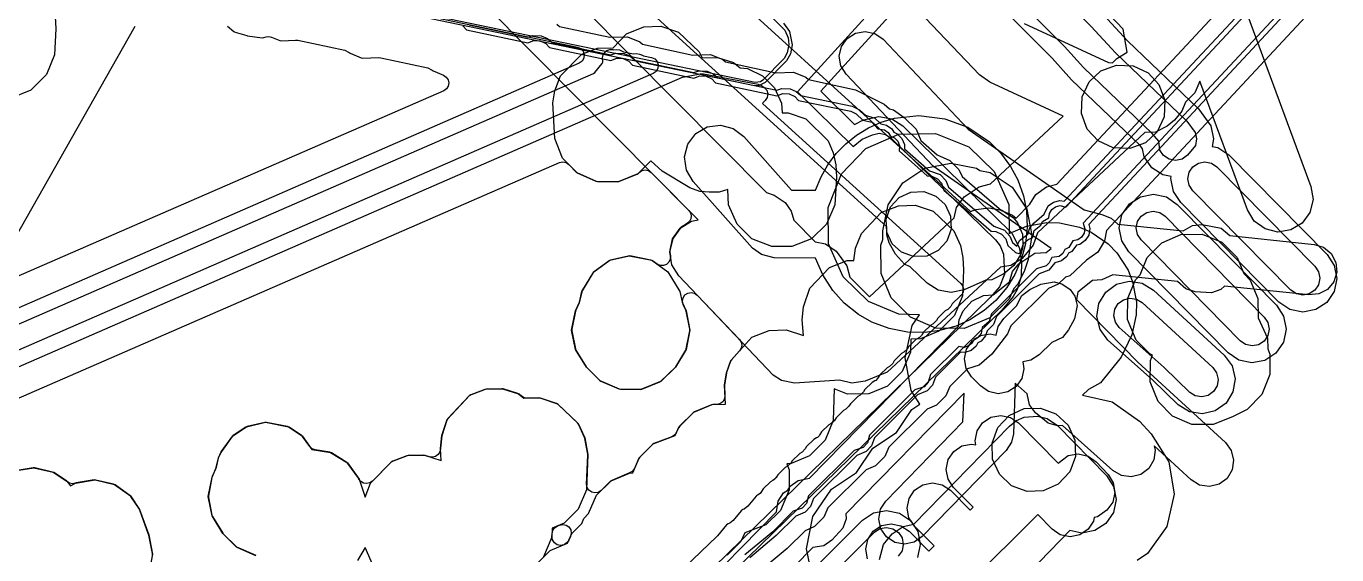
# Model space of a CAD drawing. Header units: metres. Extents: x -2677 to -840, y 169 to 1487.
# Drawn here: x -1647.3 to -1569.9, y 1011.4 to 1042.6 of the extents above; entities that cross this region are included whole.
import ezdxf

# ---------------------------------------------------------------- set-up
doc = ezdxf.new("R2010")
doc.units = ezdxf.units.M
for name, color, linetype in [('AI_GREENING_ALLOWED_ZONE', 4, 'Continuous'), ('AI_GREENING_EXCLUSIONS', 1, 'Continuous'), ('AI_GREENING_LAWN', 82, 'Continuous')]:
    doc.layers.add(name, color=color, linetype=linetype)

msp = doc.modelspace()

# ---------------------------------------------------------------- linework, layer by layer
at = {"layer": 'AI_GREENING_ALLOWED_ZONE'}
for points in [[(-1648.958, 1028.272), (-1640.822, 1042.586)], [(-1635.372, 1042.579), (-1634.998, 1042.274), (-1634.912, 1042.228), (-1634.231, 1042.024), (-1634.193, 1042.015), (-1633.333, 1041.898), (-1633.233, 1041.905), (-1633.094, 1041.944), (-1632.935, 1041.962), (-1632.779, 1041.929), (-1632.289, 1041.738), (-1632.187, 1041.722), (-1631.351, 1041.763), (-1631.222, 1041.753), (-1628.444, 1041.161), (-1628.226, 1041.055), (-1628.187, 1041.023), (-1628.123, 1040.984), (-1627.485, 1040.717), (-1627.383, 1040.698), (-1626.444, 1040.722), (-1626.327, 1040.711), (-1623.543, 1040.119), (-1623.325, 1040.012), (-1623.286, 1039.98), (-1623.222, 1039.941), (-1622.611, 1039.685), (-1622.45, 1039.577), (-1622.343, 1039.417), (-1622.304, 1039.227), (-1622.34, 1039.037), (-1622.445, 1038.875), (-1622.604, 1038.765), (-1648.324, 1027.566)], [(-1649.096, 1020.029), (-1615.773, 1034.528), (-1615.578, 1034.57), (-1615.381, 1034.531), (-1615.216, 1034.419), (-1614.759, 1033.95), (-1614.68, 1033.896), (-1613.62, 1033.437), (-1613.525, 1033.416), (-1612.355, 1033.401), (-1612.259, 1033.419), (-1611.185, 1033.852), (-1611.105, 1033.904), (-1611.057, 1033.951), (-1610.895, 1034.056), (-1610.704, 1034.092), (-1610.514, 1034.053), (-1610.354, 1033.944), (-1608.129, 1031.703), (-1608.029, 1031.557), (-1607.985, 1031.384), (-1608.006, 1031.207), (-1608.086, 1031.048), (-1608.218, 1030.928), (-1608.593, 1030.691), (-1608.663, 1030.625), (-1609.057, 1030.068), (-1609.096, 1029.98), (-1609.247, 1029.315), (-1609.249, 1029.218), (-1609.217, 1029.026), (-1609.222, 1028.831), (-1609.302, 1028.652), (-1609.444, 1028.518), (-1609.627, 1028.449), (-1609.823, 1028.455), (-1610.001, 1028.536), (-1610.272, 1028.73), (-1610.368, 1028.772), (-1611.605, 1029.018), (-1611.709, 1029.016), (-1612.749, 1028.773), (-1612.837, 1028.733), (-1613.706, 1028.108), (-1613.774, 1028.035), (-1614.426, 1026.954), (-1614.455, 1026.883), (-1614.58, 1026.349), (-1614.612, 1026.257), (-1614.811, 1025.815), (-1614.828, 1025.761), (-1615.04, 1024.689), (-1615.04, 1024.593), (-1614.829, 1023.537), (-1614.797, 1023.455), (-1614.194, 1022.482), (-1614.158, 1022.437), (-1613.402, 1021.681), (-1613.325, 1021.628), (-1612.267, 1021.171), (-1612.172, 1021.15), (-1611.006, 1021.136), (-1610.91, 1021.154), (-1609.84, 1021.586), (-1609.76, 1021.638), (-1608.944, 1022.436), (-1608.905, 1022.484), (-1608.314, 1023.456), (-1608.283, 1023.536), (-1608.072, 1024.593), (-1608.072, 1024.689), (-1608.284, 1025.761), (-1608.301, 1025.815), (-1608.458, 1026.162), (-1608.502, 1026.356), (-1608.467, 1026.552), (-1608.358, 1026.719), (-1608.193, 1026.83), (-1607.997, 1026.868), (-1607.803, 1026.826), (-1607.64, 1026.712), (-1605.146, 1024.09), (-1605.046, 1023.934), (-1605.009, 1023.752), (-1605.041, 1023.569), (-1605.138, 1023.411), (-1605.614, 1022.883), (-1605.663, 1022.801), (-1605.9, 1022.145), (-1605.911, 1022.1), (-1606.02, 1021.421), (-1606.023, 1021.37), (-1605.995, 1020.776), (-1606.025, 1020.58), (-1606.129, 1020.411), (-1606.291, 1020.295), (-1606.485, 1020.252), (-1606.705, 1020.248), (-1606.796, 1020.229), (-1607.792, 1019.813), (-1607.87, 1019.761), (-1608.67, 1018.978), (-1608.723, 1018.902), (-1608.851, 1018.615), (-1608.963, 1018.456), (-1609.128, 1018.352), (-1610.196, 1017.94), (-1610.281, 1017.884), (-1611.021, 1017.144), (-1611.073, 1017.067), (-1611.329, 1016.479), (-1611.467, 1016.295), (-1611.672, 1016.192), (-1611.673, 1016.192), (-1612.675, 1015.773), (-1612.753, 1015.721), (-1613.313, 1015.173), (-1613.479, 1015.065), (-1613.673, 1015.03), (-1613.866, 1015.073), (-1614.027, 1015.187), (-1614.131, 1015.355), (-1614.163, 1015.55), (-1614.095, 1017.263), (-1614.099, 1017.318), (-1614.271, 1018.251), (-1614.289, 1018.308), (-1614.641, 1019.092), (-1614.697, 1019.17), (-1615.846, 1020.257), (-1615.937, 1020.312), (-1616.894, 1020.633), (-1616.979, 1020.646), (-1617.681, 1020.627), (-1617.855, 1020.653), (-1618.009, 1020.738), (-1618.151, 1020.853), (-1618.232, 1020.897), (-1619.096, 1021.17), (-1619.177, 1021.182), (-1620.088, 1021.157), (-1620.169, 1021.142), (-1621.007, 1020.826), (-1621.1, 1020.764), (-1622.361, 1019.416), (-1622.415, 1019.324), (-1622.7, 1018.455), (-1622.711, 1018.403), (-1622.787, 1017.673), (-1622.788, 1017.63), (-1622.827, 1017.449), (-1622.929, 1017.294), (-1623.08, 1017.188), (-1623.259, 1017.143), (-1623.442, 1017.167), (-1623.701, 1017.25), (-1623.784, 1017.263), (-1624.694, 1017.238), (-1624.775, 1017.223), (-1625.616, 1016.906), (-1625.705, 1016.848), (-1626.808, 1015.729), (-1626.963, 1015.622), (-1627.146, 1015.58), (-1627.332, 1015.609), (-1627.494, 1015.704), (-1627.61, 1015.853), (-1627.626, 1015.885), (-1628.258, 1016.765), (-1628.328, 1016.831), (-1629.239, 1017.396), (-1629.33, 1017.43), (-1630.194, 1017.572), (-1630.376, 1017.64), (-1630.519, 1017.773), (-1630.943, 1018.364), (-1631.007, 1018.426), (-1631.736, 1018.913), (-1631.825, 1018.95), (-1633.067, 1019.197), (-1633.171, 1019.195), (-1634.215, 1018.951), (-1634.296, 1018.915), (-1635.029, 1018.426), (-1635.093, 1018.364), (-1635.735, 1017.47), (-1635.76, 1017.427), (-1635.898, 1017.122), (-1635.914, 1017.076), (-1636.042, 1016.528), (-1636.074, 1016.436), (-1636.273, 1015.994), (-1636.29, 1015.94), (-1636.502, 1014.868), (-1636.502, 1014.772), (-1636.291, 1013.716), (-1636.259, 1013.634), (-1635.656, 1012.661), (-1635.62, 1012.616), (-1634.864, 1011.86), (-1634.787, 1011.807), (-1633.727, 1011.349)], [(-1639.808, 1011.369), (-1639.808, 1011.465), (-1640.022, 1012.547), (-1640.032, 1012.583), (-1640.55, 1014.018), (-1640.577, 1014.072), (-1641.075, 1014.817), (-1641.137, 1014.881), (-1642.011, 1015.509), (-1642.099, 1015.549), (-1643.143, 1015.793), (-1643.239, 1015.796), (-1644.306, 1015.621), (-1644.359, 1015.604), (-1644.532, 1015.578), (-1644.704, 1015.614), (-1644.853, 1015.706), (-1644.886, 1015.737), (-1645.627, 1016.231), (-1645.708, 1016.267), (-1646.756, 1016.512), (-1646.852, 1016.515), (-1647.913, 1016.341)]]:
    msp.add_lwpolyline(points, dxfattribs=at)
msp.add_lwpolyline([(-1615.771, 1013.13), (-1615.576, 1013.173), (-1615.381, 1013.137), (-1615.215, 1013.026), (-1615.105, 1012.86), (-1615.069, 1012.665), (-1615.111, 1012.47), (-1615.208, 1012.253), (-1615.313, 1012.1), (-1615.467, 1011.997), (-1615.512, 1011.977), (-1615.708, 1011.936), (-1615.904, 1011.974), (-1616.069, 1012.087), (-1616.177, 1012.255), (-1616.211, 1012.451), (-1616.205, 1012.628), (-1616.165, 1012.81), (-1616.061, 1012.964), (-1615.908, 1013.07), (-1615.771, 1013.13)], close=True, dxfattribs=at)
at = {"layer": 'AI_GREENING_EXCLUSIONS'}
for points in [[(-1592.274, 1050.493), (-1584.375, 1042.567), (-1582.924, 1041.001), (-1578.724, 1036.979), (-1578.228, 1036.307), (-1578.147, 1035.926), (-1578.218, 1035.542), (-1578.68, 1034.96), (-1579.001, 1034.739), (-1579.383, 1034.657), (-1579.767, 1034.729), (-1580.094, 1034.941), (-1580.315, 1035.263), (-1580.369, 1035.789), (-1580.775, 1036.254), (-1584.829, 1040.134), (-1585.952, 1041.39), (-1592.922, 1048.383), (-1601.707, 1038.71), (-1598.417, 1035.484), (-1597.886, 1035.906), (-1597.277, 1036.175), (-1596.895, 1036.256), (-1596.512, 1036.185), (-1596.184, 1035.973), (-1590.015, 1029.969), (-1589.751, 1029.611), (-1589.548, 1029.128), (-1589.494, 1027.949), (-1589.789, 1027.197), (-1590.328, 1026.561), (-1609.101, 1008.269)], [(-1611.319, 1049.675), (-1591.5, 1031.643), (-1591.183, 1031.756), (-1590.408, 1031.854), (-1589.641, 1031.714), (-1588.985, 1031.291), (-1588.721, 1030.977), (-1588.425, 1030.295), (-1588.399, 1029.552), (-1588.516, 1029.119), (-1588.939, 1028.463), (-1589.537, 1027.967), (-1590.231, 1027.61), (-1590.594, 1027.58), (-1591.875, 1027.025), (-1592.638, 1026.86), (-1593.405, 1027), (-1594.057, 1027.419), (-1595.061, 1028.385), (-1595.389, 1028.539), (-1595.915, 1029.115), (-1596.304, 1029.793), (-1596.443, 1030.256), (-1596.44, 1030.729), (-1613.658, 1046.396)], [(-1611.319, 1049.675), (-1591.5, 1031.643), (-1591.183, 1031.756), (-1590.408, 1031.854), (-1589.641, 1031.714), (-1588.985, 1031.291), (-1588.721, 1030.977), (-1588.425, 1030.295), (-1588.399, 1029.552), (-1588.516, 1029.119), (-1588.939, 1028.463), (-1589.537, 1027.967), (-1590.231, 1027.61), (-1590.594, 1027.58), (-1591.875, 1027.025), (-1592.638, 1026.86), (-1593.405, 1027), (-1594.057, 1027.419), (-1595.061, 1028.385), (-1595.389, 1028.539), (-1595.915, 1029.115), (-1596.304, 1029.793), (-1596.443, 1030.256), (-1596.44, 1030.729), (-1613.658, 1046.396)], [(-1619.747, 1049.087), (-1603.537, 1032.754), (-1603.094, 1032.614), (-1602.449, 1032.175), (-1602.085, 1031.666), (-1601.924, 1031.124), (-1600.675, 1029.859), (-1600.066, 1029.734), (-1599.42, 1029.297), (-1598.805, 1028.437), (-1598.613, 1027.772), (-1597.462, 1026.607), (-1592.458, 1031.275), (-1592.316, 1031.88), (-1591.86, 1032.514), (-1590.984, 1033.103), (-1590.313, 1033.277), (-1586.032, 1037.271), (-1590.36, 1039.268), (-1590.974, 1039.707), (-1596.162, 1045.177)], [(-1588.336, 1042.739), (-1583.339, 1040.434), (-1583.103, 1040.407), (-1582.856, 1040.68), (-1582.251, 1041.038), (-1582.474, 1042.4), (-1587.197, 1047.379)], [(-1602.534, 1042.756), (-1602.187, 1042.264), (-1602.027, 1041.475), (-1602.13, 1040.953), (-1602.354, 1040.536), (-1603.617, 1039.254), (-1604.023, 1039.057), (-1604.252, 1039.067), (-1641.914, 1046.878)], [(-1604.612, 1044.494), (-1602.457, 1042.341), (-1602.457, 1042.341), (-1602.266, 1041.889), (-1602.226, 1041.495), (-1602.322, 1041.011), (-1602.508, 1040.664), (-1603.758, 1039.396), (-1603.891, 1039.302), (-1604.211, 1039.262), (-1641.873, 1047.074)], [(-1583.647, 1043.253), (-1582.226, 1041.717), (-1578.026, 1037.695), (-1577.31, 1036.702), (-1577.147, 1035.939), (-1577.231, 1035.488), (-1576.884, 1035.416), (-1576.238, 1034.979), (-1570.442, 1029.109), (-1570.012, 1028.458), (-1569.865, 1027.692), (-1570.022, 1026.927), (-1570.46, 1026.281), (-1571.111, 1025.852), (-1571.878, 1025.704), (-1572.642, 1025.861), (-1573.288, 1026.299), (-1579.084, 1032.168), (-1579.513, 1032.82), (-1579.661, 1033.586), (-1579.636, 1033.707), (-1580.137, 1033.8), (-1580.792, 1034.225), (-1581.234, 1034.868), (-1581.333, 1035.334), (-1581.473, 1035.538), (-1585.526, 1039.418), (-1586.673, 1040.694), (-1592.892, 1046.93), (-1600.331, 1038.739), (-1598.35, 1036.77), (-1597.814, 1037.046), (-1596.909, 1037.256), (-1596.142, 1037.114), (-1595.487, 1036.689), (-1593.591, 1034.825), (-1593.539, 1034.793), (-1593.492, 1034.728), (-1591.401, 1032.672), (-1591.242, 1032.55), (-1591.198, 1032.472), (-1589.042, 1030.352), (-1588.607, 1029.464), (-1588.493, 1028.692), (-1588.503, 1027.814), (-1588.746, 1027.041), (-1588.972, 1026.621), (-1589.628, 1025.846), (-1608.399, 1007.557)], [(-1576.195, 1046.113), (-1571.391, 1033.122), (-1571.268, 1032.351), (-1571.45, 1031.592), (-1571.908, 1030.96), (-1572.573, 1030.552), (-1573.344, 1030.429), (-1574.103, 1030.611), (-1574.735, 1031.069), (-1575.143, 1031.734), (-1577.957, 1039.344), (-1578.244, 1038.649), (-1578.801, 1038.094), (-1579.02, 1037.57), (-1579.457, 1037.031), (-1579.875, 1036.669), (-1580.58, 1036.334), (-1581.207, 1036.301), (-1587.544, 1030.389), (-1587.797, 1029.657), (-1588.451, 1028.859), (-1589.115, 1028.449), (-1589.733, 1028.348), (-1596.41, 1022.154), (-1597.724, 1021.621), (-1598.496, 1021.506), (-1599.225, 1021.689), (-1601.894, 1021.503), (-1602.655, 1021.675), (-1603.148, 1021.988), (-1608.71, 1027.838), (-1609.126, 1028.498), (-1609.258, 1029.267), (-1609.085, 1030.028), (-1608.635, 1030.665), (-1607.975, 1031.081), (-1607.58, 1031.149), (-1622.547, 1046.231)], [(-1615.926, 1042.69), (-1615.763, 1042.553), (-1612.798, 1041.922), (-1611.747, 1041.949), (-1611.025, 1041.647), (-1610.862, 1041.51), (-1607.897, 1040.879), (-1606.846, 1040.906), (-1606.124, 1040.604), (-1605.961, 1040.467), (-1602.996, 1039.836), (-1601.945, 1039.863), (-1601.223, 1039.561), (-1601.06, 1039.424), (-1598.284, 1038.833), (-1596.586, 1037.987), (-1596.279, 1037.706), (-1596.043, 1037.65), (-1595.41, 1037.194), (-1594.706, 1036.5), (-1594.437, 1035.831), (-1593.458, 1034.983), (-1592.719, 1034.653), (-1592.179, 1034.113), (-1591.991, 1033.712), (-1589.671, 1031.702), (-1589.011, 1031.426), (-1588.8, 1031.241), (-1587.999, 1032.074), (-1587.641, 1032.651), (-1587.008, 1033.107), (-1586.398, 1033.25), (-1574.638, 1045.859)], [(-1621.474, 1042.601), (-1621.259, 1042.374), (-1617.641, 1041.604), (-1617.28, 1041.737), (-1616.905, 1041.718), (-1616.573, 1041.558), (-1616.358, 1041.331), (-1612.74, 1040.561), (-1612.379, 1040.694), (-1612.004, 1040.675), (-1611.672, 1040.515), (-1611.457, 1040.288), (-1607.839, 1039.518), (-1607.478, 1039.652), (-1607.103, 1039.632), (-1606.771, 1039.473), (-1606.556, 1039.245), (-1602.938, 1038.475), (-1602.577, 1038.609), (-1602.202, 1038.589), (-1601.87, 1038.43), (-1601.655, 1038.202), (-1598.554, 1037.562), (-1598.242, 1037.406), (-1597.845, 1037.035), (-1597.313, 1036.909), (-1596.959, 1036.512), (-1596.583, 1036.468), (-1596.361, 1036.308), (-1596.224, 1036.086), (-1595.986, 1035.985), (-1595.795, 1035.789), (-1595.693, 1035.536), (-1595.715, 1035.218), (-1594.057, 1033.754), (-1593.778, 1033.735), (-1593.446, 1033.575), (-1593.203, 1033.307), (-1593.078, 1032.907), (-1590.27, 1030.474), (-1589.991, 1030.454), (-1589.658, 1030.295), (-1589.416, 1030.026), (-1589.29, 1029.626), (-1588.836, 1029.227), (-1588.634, 1029.158), (-1588.541, 1029.22), (-1588.362, 1029.755), (-1588.094, 1029.998), (-1587.808, 1030.11), (-1587.736, 1030.523), (-1587.351, 1030.838), (-1587.242, 1031.044), (-1586.877, 1031.267), (-1586.834, 1031.532), (-1586.691, 1031.765), (-1586.469, 1031.924), (-1586.203, 1031.987), (-1585.875, 1031.906), (-1573.687, 1044.972)], [(-1621.123, 1042.666), (-1617.643, 1041.925), (-1617.339, 1042.031), (-1616.846, 1042.012), (-1616.485, 1041.861), (-1616.222, 1041.623), (-1612.742, 1040.882), (-1612.438, 1040.988), (-1611.945, 1040.969), (-1611.584, 1040.818), (-1611.321, 1040.581), (-1607.841, 1039.839), (-1607.537, 1039.946), (-1607.044, 1039.926), (-1606.683, 1039.775), (-1606.42, 1039.538), (-1602.94, 1038.797), (-1602.636, 1038.903), (-1602.143, 1038.883), (-1601.782, 1038.732), (-1601.519, 1038.495), (-1598.492, 1037.855), (-1598.045, 1037.633), (-1597.701, 1037.329), (-1597.145, 1037.158), (-1596.784, 1036.817), (-1596.458, 1036.741), (-1596.142, 1036.513), (-1596.023, 1036.32), (-1595.817, 1036.232), (-1595.544, 1035.953), (-1595.398, 1035.591), (-1595.401, 1035.342), (-1593.913, 1034.048), (-1593.278, 1033.824), (-1592.954, 1033.474), (-1592.798, 1033.086), (-1590.126, 1030.768), (-1589.491, 1030.543), (-1589.167, 1030.194), (-1589.01, 1029.806), (-1588.768, 1029.597), (-1588.611, 1029.923), (-1588.115, 1030.308), (-1587.998, 1030.669), (-1587.745, 1030.967), (-1587.139, 1031.494), (-1586.91, 1031.969), (-1586.593, 1032.197), (-1586.213, 1032.286), (-1585.968, 1032.246), (-1573.906, 1045.177)], [(-1572.663, 1044.018), (-1584.851, 1030.951), (-1584.748, 1030.629), (-1584.792, 1030.36), (-1584.935, 1030.127), (-1585.157, 1029.968), (-1585.46, 1029.911), (-1585.697, 1029.517), (-1585.929, 1029.399), (-1586.05, 1029.169), (-1586.26, 1028.994), (-1586.698, 1028.93), (-1586.848, 1028.619), (-1587.037, 1028.43), (-1587.589, 1028.251), (-1590.261, 1025.611), (-1590.386, 1025.149), (-1590.799, 1024.789), (-1590.873, 1024.441), (-1591.049, 1024.232), (-1591.28, 1024.112), (-1591.399, 1023.881), (-1591.608, 1023.705), (-1591.868, 1023.623), (-1592.184, 1023.668), (-1593.861, 1022.03), (-1593.986, 1021.568), (-1594.229, 1021.299), (-1594.775, 1021.12), (-1597.461, 1018.449), (-1597.586, 1017.987), (-1597.829, 1017.718), (-1598.375, 1017.539), (-1601.061, 1014.868), (-1601.186, 1014.406), (-1601.429, 1014.137), (-1601.975, 1013.958), (-1603.17, 1012.744), (-1604.813, 1011.38)], [(-1572.444, 1043.813), (-1584.505, 1030.882), (-1584.448, 1030.64), (-1584.511, 1030.255), (-1584.716, 1029.923), (-1585.033, 1029.695), (-1585.236, 1029.647), (-1585.511, 1029.282), (-1585.712, 1029.179), (-1585.816, 1028.98), (-1586.116, 1028.731), (-1586.509, 1028.617), (-1586.869, 1028.181), (-1587.434, 1027.957), (-1589.967, 1025.453), (-1590.138, 1024.981), (-1590.516, 1024.595), (-1590.61, 1024.297), (-1590.861, 1023.998), (-1591.061, 1023.894), (-1591.165, 1023.694), (-1591.463, 1023.443), (-1591.835, 1023.324), (-1592.083, 1023.346), (-1593.567, 1021.872), (-1593.738, 1021.4), (-1594.061, 1021.051), (-1594.618, 1020.826), (-1597.167, 1018.291), (-1597.338, 1017.819), (-1597.661, 1017.469), (-1598.218, 1017.245), (-1600.767, 1014.71), (-1600.938, 1014.238), (-1601.261, 1013.888), (-1601.818, 1013.664), (-1602.976, 1012.515), (-1604.536, 1011.197)], [(-1571.712, 1043.131), (-1583.473, 1030.522), (-1583.574, 1029.904), (-1583.985, 1029.241), (-1584.653, 1028.777), (-1585.639, 1027.852), (-1585.887, 1027.775), (-1586.31, 1027.352), (-1586.885, 1027.091), (-1589.113, 1024.89), (-1589.308, 1024.422), (-1590.236, 1023.218), (-1590.98, 1022.567), (-1591.667, 1022.349), (-1592.713, 1021.309), (-1592.962, 1020.762), (-1593.502, 1020.221), (-1594.062, 1019.967), (-1596.313, 1017.728), (-1596.562, 1017.181), (-1597.102, 1016.64), (-1597.662, 1016.386), (-1599.913, 1014.147), (-1600.162, 1013.6), (-1600.702, 1013.059), (-1601.262, 1012.805), (-1602.33, 1011.751), (-1603.735, 1010.563)], [(-1613.144, 1003.523), (-1602.948, 1013.916), (-1602.85, 1014.543), (-1602.53, 1015.033), (-1602.278, 1015.205), (-1602.14, 1015.43), (-1601.667, 1015.774), (-1601.006, 1015.896), (-1592.199, 1024.881), (-1592.16, 1025.239), (-1591.933, 1025.781), (-1591.421, 1026.345), (-1590.72, 1026.679), (-1590.165, 1026.718), (-1589.191, 1027.496), (-1589.018, 1028.108), (-1588.64, 1028.555), (-1587.694, 1029.185), (-1587.023, 1029.227), (-1586.74, 1029.453), (-1593.694, 1034.315), (-1598.839, 1039.74), (-1599.151, 1040.235), (-1599.25, 1040.812), (-1599.121, 1041.382), (-1598.783, 1041.86), (-1598.288, 1042.172), (-1597.711, 1042.271), (-1597.14, 1042.142), (-1596.662, 1041.804), (-1591.624, 1036.492), (-1584.774, 1031.74), (-1583.739, 1031.468), (-1583.197, 1031.241), (-1582.802, 1030.898), (-1578.945, 1030.501), (-1578.394, 1030.816), (-1577.811, 1030.871), (-1576.694, 1030.658), (-1576.186, 1030.217), (-1571.204, 1029.704), (-1570.645, 1029.532), (-1570.194, 1029.158), (-1569.92, 1028.641), (-1569.865, 1028.058), (-1570.038, 1027.499), (-1570.411, 1027.048), (-1570.928, 1026.775), (-1571.511, 1026.72), (-1576.492, 1027.233), (-1576.707, 1027.04), (-1577.259, 1026.847), (-1578.22, 1026.901), (-1578.779, 1027.074), (-1579.267, 1027.518), (-1583.081, 1027.911), (-1583.739, 1027.606), (-1584.294, 1027.567), (-1585.15, 1026.883), (-1585.236, 1026.458), (-1581.61, 1022.748), (-1576.44, 1018.01), (-1576.094, 1017.538), (-1575.955, 1016.97), (-1576.044, 1016.391), (-1576.348, 1015.891), (-1576.82, 1015.545), (-1577.388, 1015.406), (-1577.967, 1015.495), (-1578.467, 1015.798), (-1580.658, 1017.806), (-1580.593, 1017.557), (-1580.675, 1016.978), (-1580.973, 1016.474), (-1581.44, 1016.122), (-1582.007, 1015.976), (-1582.587, 1016.058), (-1583.091, 1016.355), (-1586.069, 1019.017), (-1586.356, 1018.988), (-1586.917, 1019.155), (-1587.662, 1019.762), (-1588.014, 1020.23), (-1588.149, 1020.877), (-1588.851, 1021.504), (-1588.964, 1018.53), (-1589.07, 1018.03), (-1589.389, 1017.539), (-1594.343, 1012.461), (-1594.825, 1012.13), (-1595.398, 1012.009), (-1595.973, 1012.116), (-1596.464, 1012.435), (-1596.795, 1012.917), (-1596.916, 1013.49), (-1596.809, 1014.065), (-1596.49, 1014.556), (-1591.94, 1019.22), (-1591.875, 1020.926), (-1598.862, 1013.798), (-1598.846, 1013.509), (-1599.039, 1012.957), (-1599.68, 1012.24), (-1600.164, 1011.91), (-1600.816, 1011.805), (-1607.47, 1005.017)], [(-1600.765, 1009.752), (-1601.182, 1011.728), (-1600.797, 1013.64), (-1599.709, 1015.26), (-1598.232, 1016.241), (-1597.268, 1017.675), (-1595.87, 1018.604), (-1594.956, 1019.963), (-1594.483, 1020.277), (-1595.003, 1021.083), (-1595.352, 1023.003), (-1594.941, 1024.91), (-1594.499, 1025.547), (-1595.721, 1025.582), (-1597.526, 1026.338), (-1599.02, 1027.785), (-1599.872, 1029.733), (-1599.907, 1031.887), (-1599.116, 1033.868), (-1597.669, 1035.362), (-1595.721, 1036.214), (-1593.567, 1036.249), (-1591.586, 1035.458), (-1590.092, 1034.011), (-1589.24, 1032.063), (-1589.205, 1030.338), (-1588.182, 1030.773), (-1586.988, 1030.991), (-1586.242, 1030.979), (-1585.056, 1030.724), (-1584.371, 1030.428), (-1583.372, 1029.738), (-1582.853, 1029.202), (-1582.194, 1028.183), (-1581.92, 1027.489), (-1581.701, 1026.295), (-1581.713, 1025.549), (-1581.968, 1024.363), (-1582.599, 1023.039), (-1583.825, 1021.521), (-1584.519, 1021.143), (-1584.877, 1020.796), (-1583.139, 1020.413), (-1581.52, 1019.268), (-1580.823, 1018.528), (-1579.789, 1016.874), (-1579.466, 1014.95), (-1579.904, 1013.049), (-1581.036, 1011.46), (-1581.656, 1011.047)], [(-1617.135, 1010.815), (-1616.324, 1011.626), (-1615.287, 1012.074), (-1615.034, 1012.645), (-1614.455, 1013.224), (-1614.326, 1013.532), (-1614.054, 1013.823), (-1613.587, 1014.905), (-1612.719, 1015.754), (-1611.636, 1016.208), (-1611.441, 1016.222), (-1611.055, 1017.11), (-1610.244, 1017.921), (-1608.935, 1018.427), (-1608.704, 1018.945), (-1607.836, 1019.794), (-1606.753, 1020.248), (-1605.97, 1020.262), (-1606.024, 1021.396), (-1605.907, 1022.123), (-1605.646, 1022.847), (-1604.408, 1024.22), (-1603.378, 1024.627), (-1602.384, 1024.654), (-1601.365, 1024.317), (-1601.444, 1025.247), (-1601.364, 1026.022), (-1600.975, 1027.12), (-1599.815, 1028.342), (-1598.785, 1028.749), (-1598.394, 1028.76), (-1598.278, 1029.477), (-1597.939, 1030.352), (-1596.779, 1031.574), (-1595.749, 1031.981), (-1594.755, 1032.008), (-1593.705, 1031.656), (-1592.481, 1030.497), (-1592.095, 1029.641), (-1591.94, 1028.922), (-1591.901, 1028.205), (-1591.978, 1026.66), (-1592.448, 1025.495), (-1593.37, 1024.573), (-1594.454, 1024.12), (-1595.014, 1024.103), (-1595.031, 1023.347), (-1595.529, 1022.196), (-1596.406, 1021.341), (-1597.49, 1020.888), (-1598.759, 1020.871), (-1599.539, 1021.18), (-1599.607, 1019.306), (-1600.077, 1018.141), (-1600.999, 1017.219), (-1602.083, 1016.766), (-1602.334, 1016.749), (-1602.201, 1016.397), (-1602.201, 1015.209), (-1602.707, 1013.999), (-1603.575, 1013.15), (-1604.827, 1012.682), (-1605.058, 1012.164), (-1605.869, 1011.353)], [(-1633.684, 1011.33), (-1634.831, 1011.826), (-1635.641, 1012.636), (-1636.282, 1013.672), (-1636.512, 1014.82), (-1636.285, 1015.968), (-1636.054, 1016.48), (-1635.908, 1017.1), (-1635.749, 1017.45), (-1635.067, 1018.401), (-1634.259, 1018.94), (-1633.119, 1019.207), (-1631.777, 1018.94), (-1630.969, 1018.401), (-1630.398, 1017.605), (-1629.281, 1017.422), (-1628.286, 1016.805), (-1627.604, 1015.854), (-1627.249, 1014.778), (-1626.926, 1015.608), (-1625.667, 1016.887), (-1624.736, 1017.237), (-1623.742, 1017.264), (-1622.75, 1016.942), (-1622.789, 1017.654), (-1622.709, 1018.429), (-1622.398, 1019.376), (-1621.061, 1020.806), (-1620.13, 1021.156), (-1619.136, 1021.183), (-1618.187, 1020.883), (-1617.865, 1020.622), (-1616.936, 1020.647), (-1615.886, 1020.295), (-1614.662, 1019.136), (-1614.276, 1018.28), (-1614.094, 1017.291), (-1614.176, 1015.218), (-1614.674, 1014.067), (-1615.484, 1013.257), (-1616.195, 1012.943), (-1616.212, 1012.412), (-1616.71, 1011.261)], [(-1597.569, 1011.145), (-1597.682, 1011.719), (-1597.566, 1012.293), (-1597.24, 1012.779), (-1596.752, 1013.103), (-1596.178, 1013.216), (-1595.604, 1013.1), (-1595.119, 1012.774), (-1593.947, 1011.597), (-1593.642, 1011.901), (-1594.806, 1013.072), (-1595.13, 1013.559), (-1595.243, 1014.134), (-1595.127, 1014.707), (-1594.8, 1015.193), (-1594.313, 1015.517), (-1593.739, 1015.63), (-1593.165, 1015.514), (-1592.679, 1015.187), (-1591.515, 1014.016), (-1591.335, 1014.195), (-1592.494, 1015.36), (-1592.818, 1015.848), (-1592.931, 1016.422), (-1592.815, 1016.996), (-1592.488, 1017.481), (-1592.001, 1017.805), (-1591.427, 1017.918), (-1591.176, 1017.867), (-1591.224, 1018.115), (-1591.106, 1018.689), (-1590.778, 1019.173), (-1590.289, 1019.495), (-1589.714, 1019.606), (-1589.141, 1019.488), (-1588.657, 1019.16), (-1586.324, 1016.798), (-1585.72, 1017.232), (-1585.135, 1017.34), (-1584.554, 1017.212), (-1584.068, 1016.868), (-1583.371, 1016.128), (-1583.061, 1015.632), (-1582.964, 1015.055), (-1583.095, 1014.485), (-1583.435, 1014.008), (-1583.991, 1013.622), (-1584.185, 1013.586), (-1584.228, 1013.372), (-1584.555, 1012.887), (-1585.043, 1012.563), (-1585.617, 1012.451), (-1586.191, 1012.568), (-1586.676, 1012.895), (-1587.527, 1013.751), (-1616.153, 985.282)], [(-1596.872, 1011.103), (-1596.64, 1011.983), (-1596.119, 1012.614), (-1595.478, 1013.055), (-1594.835, 1013.191), (-1589.192, 1018.977), (-1588.77, 1019.306), (-1588.324, 1019.499), (-1587.547, 1019.569), (-1586.976, 1019.42), (-1586.367, 1019.015), (-1583.472, 1016.063), (-1583.045, 1015.41), (-1582.901, 1014.643), (-1583.06, 1013.879), (-1583.5, 1013.235), (-1584.154, 1012.808), (-1584.92, 1012.663), (-1585.63, 1012.811), (-1589.804, 1008.51)], [(-1647.959, 1016.334), (-1646.804, 1016.523), (-1645.664, 1016.256), (-1644.856, 1015.717), (-1644.642, 1015.459), (-1644.346, 1015.615), (-1643.191, 1015.804), (-1642.051, 1015.537), (-1641.1, 1014.855), (-1640.561, 1014.047), (-1640.025, 1012.565), (-1639.798, 1011.417), (-1640.028, 1010.269)], [(-1608.52, 1002.817), (-1597.874, 1013.417), (-1597.874, 1013.417), (-1597.225, 1013.849), (-1596.459, 1014), (-1595.694, 1013.846), (-1595.046, 1013.411), (-1594.614, 1012.761), (-1594.463, 1011.996), (-1594.617, 1011.231)], [(-1607.814, 1002.108), (-1597.169, 1012.709), (-1596.844, 1012.925), (-1596.844, 1012.925), (-1596.461, 1013), (-1596.079, 1012.923), (-1595.755, 1012.706), (-1595.539, 1012.381), (-1595.463, 1011.998), (-1595.54, 1011.615), (-1595.758, 1011.291)], [(-1626.752, 1010.684), (-1627.243, 1011.818), (-1627.7, 1011.04)]]:
    msp.add_lwpolyline(points, dxfattribs=at)
for points in [[(-1645.702, 1043.866), (-1645.547, 1043.147), (-1645.508, 1042.43), (-1645.585, 1040.885), (-1646.055, 1039.72), (-1646.977, 1038.798), (-1648.142, 1038.328), (-1649.33, 1038.328), (-1650.495, 1038.798), (-1651.417, 1039.72), (-1651.887, 1040.885), (-1652.015, 1042.704), (-1651.885, 1043.702), (-1651.546, 1044.577), (-1650.386, 1045.799), (-1649.356, 1046.206), (-1648.362, 1046.233), (-1647.312, 1045.881), (-1646.088, 1044.722), (-1645.702, 1043.866)], [(-1612.305, 1033.4), (-1613.574, 1033.417), (-1614.725, 1033.915), (-1615.58, 1034.792), (-1616.05, 1035.957), (-1616.165, 1038.047), (-1616.048, 1038.774), (-1615.709, 1039.649), (-1614.45, 1040.928), (-1613.519, 1041.278), (-1612.606, 1041.302), (-1611.813, 1042.138), (-1610.783, 1042.545), (-1609.789, 1042.572), (-1608.739, 1042.22), (-1607.515, 1041.061), (-1607.344, 1040.714), (-1606.432, 1040.739), (-1605.483, 1040.439), (-1605.101, 1040.121), (-1604.671, 1040.086), (-1603.779, 1039.645), (-1603.08, 1038.937), (-1602.651, 1038.039), (-1602.623, 1037.463), (-1602.269, 1037.473), (-1601.219, 1037.121), (-1599.909, 1035.816), (-1599.609, 1035.106), (-1599.454, 1034.387), (-1599.415, 1033.67), (-1599.509, 1032.044), (-1600.007, 1030.893), (-1600.884, 1030.038), (-1602.049, 1029.568), (-1603.237, 1029.568), (-1604.402, 1030.038), (-1605.279, 1030.893), (-1605.777, 1032.044), (-1605.831, 1032.95), (-1606.34, 1032.791), (-1606.929, 1032.781), (-1607.485, 1032.829), (-1608.074, 1033.04), (-1609.706, 1034.025), (-1610.366, 1034.623), (-1611.14, 1033.87), (-1612.305, 1033.4)], [(-1580.063, 1037.229), (-1580.472, 1036.347), (-1581.171, 1035.7), (-1582.088, 1035.359), (-1583.074, 1035.398), (-1583.956, 1035.807), (-1584.603, 1036.506), (-1584.944, 1037.423), (-1584.905, 1038.409), (-1584.496, 1039.291), (-1583.797, 1039.938), (-1582.88, 1040.279), (-1581.894, 1040.24), (-1581.012, 1039.831), (-1580.365, 1039.132), (-1580.024, 1038.215), (-1580.063, 1037.229)], [(-1603.836, 1029.098), (-1604.378, 1029.484), (-1607.88, 1033.416), (-1608.275, 1034.089), (-1608.382, 1034.862), (-1608.186, 1035.618), (-1607.715, 1036.24), (-1607.042, 1036.635), (-1606.269, 1036.742), (-1605.514, 1036.545), (-1604.891, 1036.075), (-1602.066, 1032.898), (-1600.642, 1032.898), (-1600.323, 1033.689), (-1599.92, 1034.401), (-1599.43, 1035.056), (-1598.86, 1035.644), (-1598.22, 1036.154), (-1597.52, 1036.578), (-1596.772, 1036.909), (-1595.987, 1037.143), (-1594.55, 1037.305), (-1593.012, 1037.116), (-1591.656, 1036.611), (-1590.37, 1035.748), (-1589.729, 1035.111), (-1589.13, 1034.304), (-1588.705, 1033.507), (-1588.368, 1032.559), (-1588.196, 1031.672), (-1588.151, 1030.727), (-1588.257, 1029.727), (-1588.484, 1028.853), (-1588.879, 1027.928), (-1589.353, 1027.159), (-1590.003, 1026.391), (-1590.682, 1025.795), (-1591.528, 1025.252), (-1592.352, 1024.882), (-1593.321, 1024.611), (-1594.175, 1024.51), (-1595.223, 1024.526), (-1596.294, 1024.731), (-1597.314, 1025.115), (-1598.1, 1025.561), (-1598.954, 1026.239), (-1599.629, 1026.985), (-1600.219, 1027.902), (-1600.643, 1028.898), (-1603.081, 1028.901), (-1603.836, 1029.098)], [(-1590.937, 1034.063), (-1590.334, 1033.944), (-1589.037, 1033.076), (-1588.169, 1031.779), (-1587.865, 1030.248), (-1588.086, 1028.807), (-1588.298, 1028.152), (-1588.691, 1027.362), (-1588.94, 1027.095), (-1589.212, 1026.482), (-1590.356, 1025.359), (-1591.878, 1024.739), (-1593.539, 1024.755), (-1595.048, 1025.402), (-1596.171, 1026.546), (-1596.775, 1027.991), (-1596.791, 1029.652), (-1596.667, 1029.988), (-1596.667, 1030.501), (-1596.363, 1032.032), (-1595.495, 1033.329), (-1594.198, 1034.197), (-1592.667, 1034.501), (-1591.136, 1034.197), (-1590.937, 1034.063)], [(-1571.488, 1026.778), (-1571.871, 1026.704), (-1572.254, 1026.783), (-1572.577, 1027.002), (-1578.372, 1032.871), (-1578.587, 1033.197), (-1578.661, 1033.58), (-1578.582, 1033.962), (-1578.363, 1034.285), (-1578.038, 1034.5), (-1577.654, 1034.574), (-1577.272, 1034.495), (-1576.949, 1034.276), (-1571.153, 1028.407), (-1570.939, 1028.081), (-1570.865, 1027.698), (-1570.944, 1027.316), (-1571.162, 1026.993), (-1571.488, 1026.778)], [(-1592.994, 1032.055), (-1592.671, 1031.37), (-1592.636, 1030.601), (-1592.898, 1029.884), (-1593.399, 1029.336), (-1594.084, 1029.013), (-1594.853, 1028.978), (-1595.57, 1029.24), (-1596.118, 1029.741), (-1596.441, 1030.426), (-1596.476, 1031.195), (-1596.214, 1031.912), (-1595.713, 1032.46), (-1595.028, 1032.783), (-1594.259, 1032.818), (-1593.542, 1032.556), (-1592.994, 1032.055)], [(-1576.286, 1023.307), (-1582.137, 1029.26), (-1582.565, 1029.913), (-1582.71, 1030.68), (-1582.551, 1031.444), (-1582.112, 1032.089), (-1581.46, 1032.517), (-1580.693, 1032.662), (-1579.929, 1032.503), (-1579.284, 1032.064), (-1577.481, 1030.23), (-1573.433, 1026.11), (-1573.005, 1025.458), (-1572.859, 1024.691), (-1573.018, 1023.927), (-1573.458, 1023.282), (-1574.11, 1022.854), (-1574.877, 1022.709), (-1575.641, 1022.867), (-1576.286, 1023.307)], [(-1581.424, 1029.961), (-1581.638, 1030.288), (-1581.71, 1030.671), (-1581.631, 1031.053), (-1581.411, 1031.375), (-1581.085, 1031.589), (-1580.702, 1031.662), (-1580.32, 1031.583), (-1579.997, 1031.363), (-1574.146, 1025.409), (-1573.932, 1025.083), (-1573.859, 1024.7), (-1573.939, 1024.318), (-1574.158, 1023.995), (-1574.485, 1023.781), (-1574.868, 1023.709), (-1575.25, 1023.788), (-1575.573, 1024.008), (-1581.424, 1029.961)], [(-1579.066, 1030.283), (-1577.808, 1030.297), (-1576.655, 1029.829), (-1575.749, 1028.923), (-1575.351, 1027.974), (-1574.982, 1027.585), (-1574.528, 1026.502), (-1574.514, 1025.37), (-1573.956, 1024.164), (-1573.942, 1023.54), (-1573.828, 1023.217), (-1573.828, 1022.029), (-1574.301, 1020.849), (-1575.165, 1019.959), (-1576.017, 1019.531), (-1577.17, 1019.063), (-1578.428, 1019.077), (-1579.568, 1019.569), (-1580.417, 1020.437), (-1580.885, 1021.59), (-1580.871, 1022.848), (-1580.74, 1023.16), (-1580.907, 1023.245), (-1581.718, 1024.056), (-1582.224, 1025.266), (-1582.21, 1026.524), (-1581.756, 1027.607), (-1581.484, 1027.898), (-1581.055, 1028.923), (-1580.206, 1029.791), (-1579.066, 1030.283)], [(-1608.52, 1026.301), (-1608.289, 1025.789), (-1608.062, 1024.641), (-1608.292, 1023.493), (-1608.921, 1022.457), (-1609.795, 1021.604), (-1610.956, 1021.135), (-1612.222, 1021.151), (-1613.369, 1021.647), (-1614.179, 1022.457), (-1614.82, 1023.493), (-1615.05, 1024.641), (-1614.823, 1025.789), (-1614.592, 1026.301), (-1614.446, 1026.921), (-1613.748, 1028.079), (-1612.797, 1028.761), (-1611.657, 1029.028), (-1610.315, 1028.761), (-1609.364, 1028.079), (-1608.666, 1026.921), (-1608.52, 1026.301)], [(-1586.685, 1023.918), (-1587.443, 1023.183), (-1587.935, 1022.865), (-1588.412, 1022.778), (-1588.337, 1022.362), (-1588.46, 1021.79), (-1588.793, 1021.309), (-1589.285, 1020.992), (-1589.861, 1020.887), (-1590.433, 1021.011), (-1590.915, 1021.344), (-1591.431, 1021.878), (-1591.748, 1022.37), (-1591.853, 1022.945), (-1591.729, 1023.517), (-1591.396, 1023.999), (-1590.904, 1024.316), (-1590.329, 1024.421), (-1589.974, 1024.344), (-1589.864, 1024.855), (-1589.532, 1025.337), (-1588.773, 1026.072), (-1588.463, 1026.681), (-1587.996, 1027.034), (-1587.347, 1027.349), (-1586.557, 1027.494), (-1586.097, 1027.376), (-1585.615, 1027.044), (-1585.343, 1026.655), (-1585.195, 1026.088), (-1585.364, 1025.303), (-1585.699, 1024.664), (-1586.067, 1024.209), (-1586.685, 1023.918)], [(-1577.039, 1019.878), (-1577.798, 1019.698), (-1578.568, 1019.823), (-1579.232, 1020.233), (-1580.743, 1021.703), (-1583.385, 1024.057), (-1583.846, 1024.686), (-1584.032, 1025.444), (-1583.913, 1026.216), (-1583.508, 1026.883), (-1582.879, 1027.344), (-1582.121, 1027.53), (-1581.35, 1027.411), (-1580.682, 1027.006), (-1576.507, 1023.161), (-1576.05, 1022.528), (-1575.871, 1021.768), (-1575.996, 1020.998), (-1576.406, 1020.334), (-1577.039, 1019.878)], [(-1577.834, 1020.698), (-1578.219, 1020.76), (-1578.551, 1020.965), (-1580.067, 1022.441), (-1582.709, 1024.794), (-1582.94, 1025.109), (-1583.033, 1025.488), (-1582.973, 1025.874), (-1582.771, 1026.207), (-1582.456, 1026.438), (-1582.077, 1026.531), (-1581.692, 1026.471), (-1581.358, 1026.269), (-1577.188, 1022.429), (-1576.96, 1022.112), (-1576.87, 1021.733), (-1576.933, 1021.347), (-1577.138, 1021.016), (-1577.454, 1020.787), (-1577.834, 1020.698)], [(-1585.733, 1019.029), (-1585.33, 1018.137), (-1585.299, 1017.185), (-1585.637, 1016.274), (-1586.311, 1015.553), (-1587.203, 1015.15), (-1588.155, 1015.119), (-1589.066, 1015.457), (-1589.787, 1016.131), (-1590.19, 1017.023), (-1590.221, 1017.975), (-1589.883, 1018.886), (-1589.209, 1019.607), (-1588.317, 1020.01), (-1587.365, 1020.041), (-1586.454, 1019.703), (-1585.733, 1019.029)]]:
    msp.add_lwpolyline(points, close=True, dxfattribs=at)
at = {"layer": 'AI_GREENING_LAWN'}
for points in [[(-1626.7, 1043.844), (-1614.703, 1041.341), (-1614.512, 1041.257), (-1614.373, 1041.102), (-1614.308, 1040.903), (-1614.331, 1040.696), (-1614.436, 1040.515), (-1614.606, 1040.394), (-1659.22, 1020.937), (-1659.293, 1020.889), (-1666.933, 1013.547), (-1667.096, 1013.442), (-1667.287, 1013.407), (-1667.476, 1013.447), (-1667.636, 1013.556), (-1706.761, 1053.23)], [(-1658.614, 1020.247), (-1613.765, 1039.778), (-1613.672, 1039.85), (-1613.243, 1040.381), (-1613.223, 1040.417), (-1613.217, 1040.457), (-1613.218, 1040.708), (-1613.188, 1040.882), (-1613.099, 1041.035), (-1612.962, 1041.147), (-1612.795, 1041.205), (-1612.618, 1041.201), (-1612.572, 1041.191), (-1612.408, 1041.203), (-1612.408, 1041.203), (-1612.219, 1041.179), (-1612.152, 1041.142), (-1612.149, 1041.148), (-1611.984, 1041.069), (-1611.394, 1040.948), (-1611.229, 1040.96), (-1611.041, 1040.937), (-1610.974, 1040.899), (-1610.971, 1040.905), (-1610.806, 1040.826), (-1610.331, 1040.729), (-1610.139, 1040.645), (-1609.999, 1040.49), (-1609.934, 1040.291), (-1609.956, 1040.083), (-1610.062, 1039.903), (-1610.232, 1039.781), (-1657.722, 1019.111)], [(-1657.303, 1018.312), (-1608.502, 1039.561), (-1608.393, 1039.595), (-1608.393, 1039.595), (-1607.451, 1039.768), (-1607.268, 1039.767), (-1604.027, 1039.16), (-1603.833, 1039.078), (-1603.674, 1038.967), (-1603.527, 1038.806), (-1603.463, 1038.597), (-1603.494, 1038.38), (-1603.614, 1038.198), (-1603.758, 1038.059), (-1603.782, 1038.024), (-1603.757, 1037.989), (-1592.071, 1027.4), (-1591.959, 1027.251), (-1591.909, 1027.071), (-1591.928, 1026.886), (-1592.014, 1026.72), (-1592.105, 1026.641), (-1592.571, 1026.184), (-1592.651, 1026.045), (-1592.843, 1025.858), (-1592.983, 1025.78), (-1593.43, 1025.343), (-1593.511, 1025.204), (-1593.703, 1025.016), (-1593.843, 1024.939), (-1594.275, 1024.519), (-1594.37, 1024.363), (-1594.373, 1024.365), (-1594.398, 1024.315), (-1594.515, 1024.201), (-1594.565, 1024.177), (-1594.563, 1024.175), (-1594.721, 1024.082), (-1595.151, 1023.66), (-1595.231, 1023.522), (-1595.423, 1023.334), (-1595.563, 1023.257), (-1596.011, 1022.819), (-1596.091, 1022.68), (-1596.283, 1022.493), (-1596.423, 1022.416), (-1596.855, 1021.996), (-1596.951, 1021.84), (-1596.953, 1021.841), (-1596.978, 1021.792), (-1597.095, 1021.677), (-1597.145, 1021.654), (-1597.143, 1021.651), (-1597.301, 1021.559), (-1597.731, 1021.137), (-1597.811, 1020.999), (-1598.003, 1020.811), (-1598.144, 1020.733), (-1598.591, 1020.296), (-1598.671, 1020.157), (-1598.863, 1019.97), (-1599.004, 1019.893), (-1599.435, 1019.472), (-1599.531, 1019.317), (-1599.536, 1019.32), (-1599.573, 1019.253), (-1599.719, 1019.131), (-1599.864, 1019.052), (-1600.295, 1018.631), (-1600.391, 1018.476), (-1600.393, 1018.477), (-1600.418, 1018.427), (-1600.535, 1018.313), (-1600.585, 1018.289), (-1600.584, 1018.287), (-1600.741, 1018.195), (-1601.171, 1017.773), (-1601.251, 1017.634), (-1601.443, 1017.447), (-1601.584, 1017.369), (-1602.031, 1016.932), (-1602.112, 1016.793), (-1602.303, 1016.605), (-1602.444, 1016.528), (-1602.875, 1016.108), (-1602.971, 1015.952), (-1602.976, 1015.956), (-1603.013, 1015.888), (-1603.159, 1015.767), (-1603.304, 1015.687), (-1603.736, 1015.267), (-1603.831, 1015.113), (-1603.84, 1015.118), (-1603.911, 1015.002), (-1604.07, 1014.908), (-1604.066, 1014.901), (-1604.134, 1014.869), (-1604.161, 1014.844), (-1604.638, 1014.242), (-1604.863, 1014.081), (-1604.932, 1014.056), (-1605.041, 1013.979), (-1605.509, 1013.401), (-1605.707, 1013.254), (-1605.801, 1013.215), (-1605.897, 1013.145), (-1606.431, 1012.499), (-1606.471, 1012.457), (-1637.066, 983.164)]]:
    msp.add_lwpolyline(points, dxfattribs=at)

doc.saveas('drawing.dxf')
